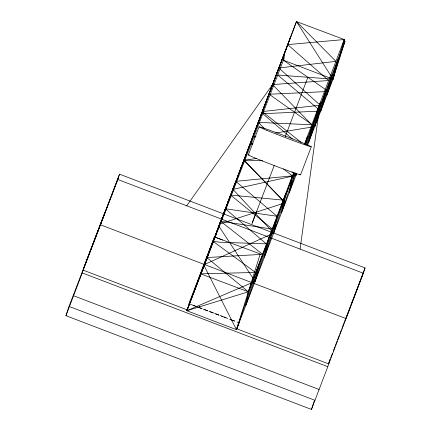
<?xml version="1.0" encoding="UTF-8"?>
<svg xmlns="http://www.w3.org/2000/svg" width="431" height="431" viewBox="0 0 431 431"><rect width="100%" height="100%" fill="white"/><g stroke="black" fill="none" stroke-linecap="round" stroke-linejoin="round"><path stroke-width="0.65" d="M296.647 173.537L236.452 329.667L186.844 310.724L283.916 58.928L284.746 52.415L277.365 72.521M300.073 249.091L319.77 105.983M319.953 104.647L320.228 102.653L306.188 144.784M277.047 216.276L225.332 208.755L217.542 229.949L235.752 181.332L277.047 216.276L273.696 233.074L204.38 264.569M305.601 144.433L307.335 136.579L304.879 144.213M307.486 145.419L333.028 79.169L338.023 59.198L320.734 111.058L262.802 113.709L292.363 138.96M313.876 121.833L308.661 142.375L325.949 90.515L320.734 111.058L277.715 75.026L333.028 79.169L344.924 41.306L344.218 39.533L296.474 21.55L193.805 292.401L212.973 241.285L219.955 242.227L266.821 243.876M296.436 173.451L295.935 175.379L232.95 189.392L241.166 167.088M269.52 92.482L260.114 117.922L278.825 67.996L335.921 61.364L296.474 21.55L282.219 59.747L333.028 79.169L344.218 39.533L287.709 44.625L328.637 80.522L272.521 84.584L186.704 205.802M330.243 359.158L327.808 366.684L311.478 409.45L65.948 315.702L68.572 307.583L104.776 213.006L83.9 267.926M65.948 315.702L82.278 272.931L84.902 264.817L119.522 174.162L365.052 267.91L363.328 273.243L328.708 363.899L236.398 328.654M187.42 309.954L83.178 270.151L117.798 179.49L119.522 174.162M295.661 172.847L289.309 192.571L292.407 175.859L283.453 168.904M311.478 409.45L314.102 401.336M306.996 144.924L320.066 105.773L314.754 126.574L275.775 133.007M296.576 173.467L295.935 175.379L291.986 171.727M294.912 173.305L281.502 212.822L285.715 193.465L264.386 257.221L268.077 240.633L245.762 305.52L248.348 291.803L293.802 172.19M277.23 216.885L255.071 281.368L186.844 310.724L214.369 236.915L260.243 253.934L236.452 329.667L204.03 265.491M205.7 261.111L212.973 241.285L255.745 272.607M270.867 89.621L278.825 67.996L319.71 104.776M294.217 172.831L248.348 291.803L186.844 310.724L290.666 36.829L223.436 214.433L230.542 195.044L272.511 229.13L220.597 221.227L211.869 244.867L230.542 195.044L283.668 200.183M227.051 204.914L235.752 181.332L292.407 175.859L273.696 233.074L233.408 189.882M255.427 130.248L265.841 102.158L232.95 189.392M189.424 303.828L186.844 310.724L206.788 257.555L262.598 254.301L220.597 221.227M256.493 211.691L252.081 223.35L274.218 165.477M304.431 144.218L344.218 39.533M118.186 178.283L100.488 224.82L346.018 318.568L363.721 272.031M248.342 154.885L259.063 126.816M199.289 307.691L199.795 306.366M285.177 136.778L307.896 77.284M300.569 174.819L311.29 146.745M330.674 357.94L332.344 353.565M333.298 351.066L334.973 346.686M335.447 345.436L337.117 341.061M337.597 339.811L339.267 335.431M339.747 334.181L341.417 329.807M341.896 328.557L348.34 311.672M348.819 310.422L350.489 306.048M350.969 304.798L365.052 267.91M328.53 363.538L330.194 359.19M94.971 238.731L94.481 240.002L98.02 230.73L97.53 232.002M305.24 144.229L341.594 49.942M342.78 46.86L344.924 41.306L326.811 95.299L332.123 74.498L314.754 126.574L269.122 94.233L328.277 91.491L283.42 60.227L282.714 58.454L283.916 58.928M219.815 223.958L285.403 202.699L243.941 160.477M255.955 136.277L253.972 136.6L254.963 137.516M244.603 160.37L256.542 158.398M319.543 105.293L262.269 111.564L301.064 142.311M255.702 272.451L200.609 273.82L248.348 291.803L206.788 257.555L199.876 276.438L225.332 208.755L266.697 244.205M252.938 143.211L250.276 143.124L252.383 144.762M262.651 160.817L243.876 159.966L282.434 200.059M222.52 240.019L214.369 236.915L188.88 303.666L202.047 308.682M203.297 309.162L207.688 310.832M208.943 311.311L213.329 312.981M214.584 313.456L218.97 315.131M220.225 315.605L222.105 316.322M223.985 317.038L227.751 318.471M230.881 319.667L234.647 321.1L232.756 320.373M237.152 322.054L239.033 322.771L236.452 329.667L258.918 264.381L255.071 281.368L218.932 226.27M117.798 179.49L363.328 273.243M193.19 305.267L195.076 305.983M198.842 307.427L201.983 308.623M204.493 309.582L207.634 310.783M210.145 311.742L213.286 312.938M215.796 313.897L218.937 315.099M221.448 316.058L225.844 317.733M229.615 319.172L231.495 319.894M82.278 272.931L327.808 366.684M73.599 295.752L319.129 389.5M69.466 306.57L315.002 400.318M272.521 84.584L311.818 124.785L258.374 122.356L264.429 128.557M296.474 21.55L333.028 79.169M299.701 174.286A27.95 0.733 20.9 0 1 274.375 165.606A27.95 0.733 20.9 0 1 249.258 155.031M266.654 130.264A27.95 0.733 20.9 0 0 310.379 146.599A27.95 0.733 20.9 0 0 278.496 133.475A27.95 0.733 20.9 0 0 266.654 130.264"/></g></svg>
